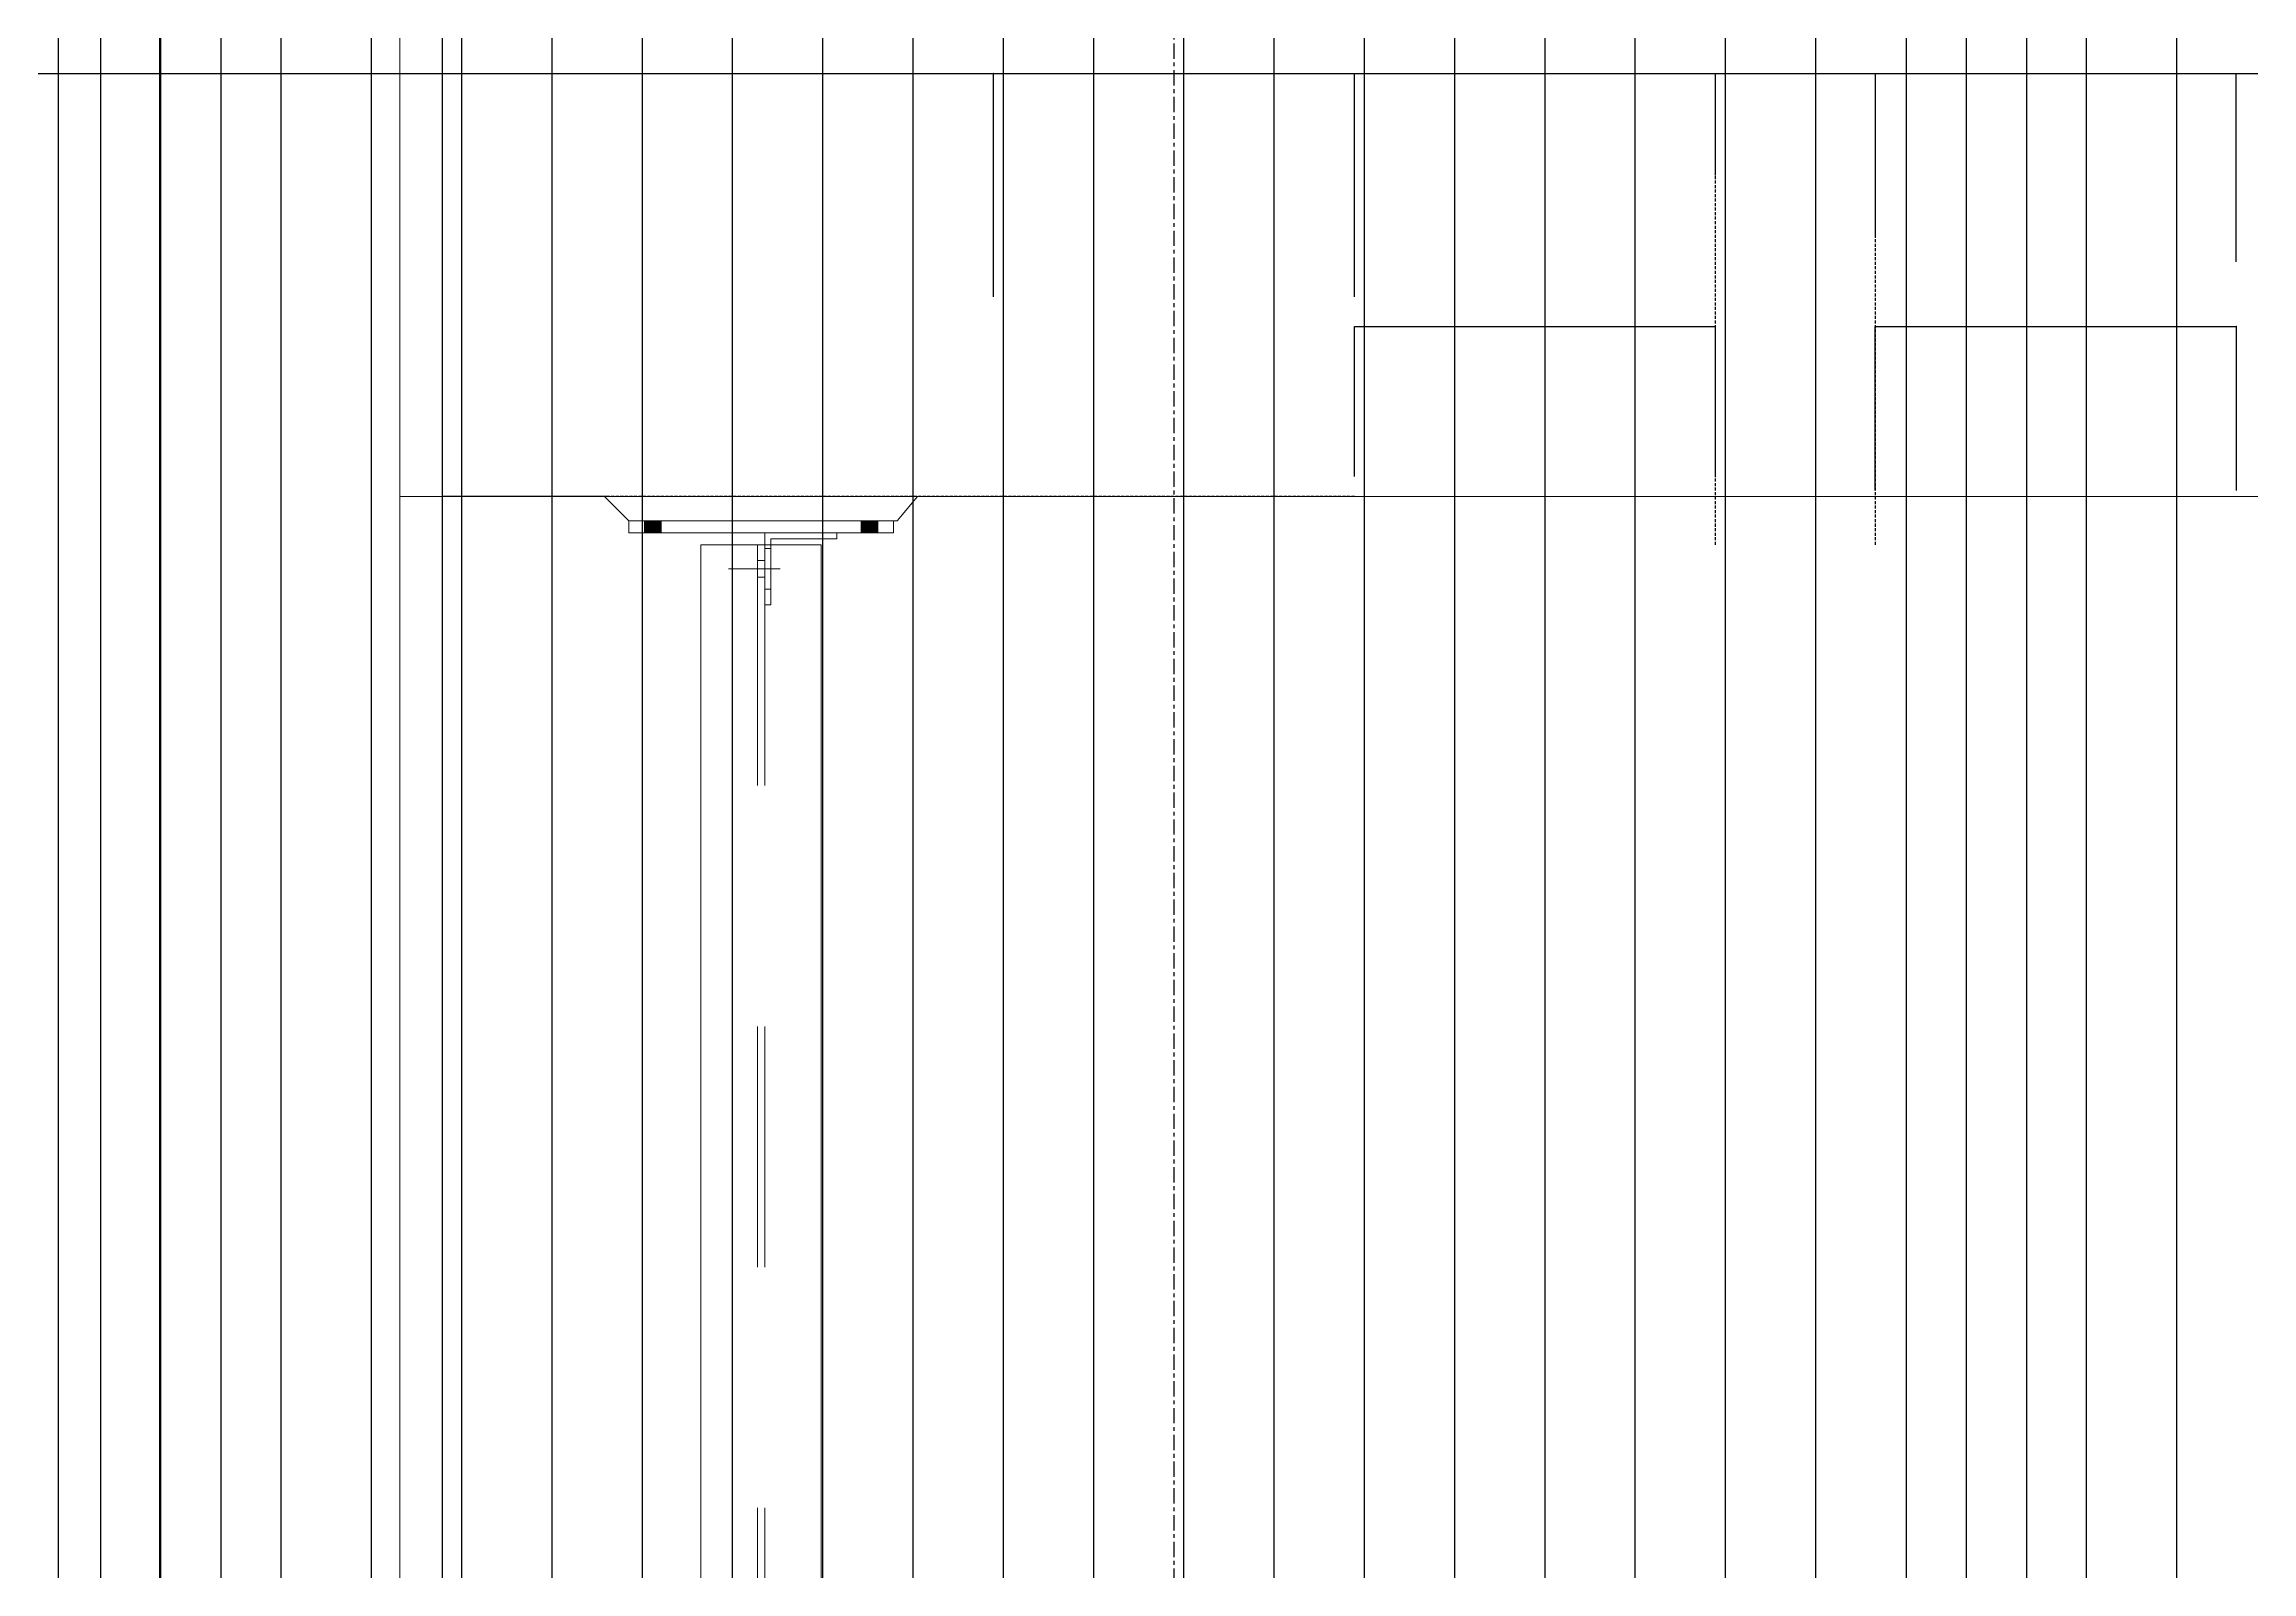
# Model space of a CAD drawing. Header units: millimetres. Extents: x 663313 to 1226001, y 1431724 to 1620898.
# Drawn here: x 1048111 to 1049945, y 1514852 to 1516121 of the extents above; entities that cross this region are included whole.
import ezdxf

# ---------------------------------------------------------------- set-up
doc = ezdxf.new("R2010")
doc.units = ezdxf.units.MM
for name, pattern in [('Grid Line', [22.225, 12.7, -3.175, 3.175, -3.175]), ('HIDDEN', [0.375, 0.25, -0.125]), ('XKITLINE00', [0]), ('XKITLINE02', [4, 2, -2])]:
    doc.linetypes.add(name, pattern=pattern)
doc.layers.add('000 - 0_HIDE_OBJ_FRAMING_DEF_SUB', color=7, linetype='Continuous', plot=False)
for name, color, linetype, lineweight in [('A-FLOR-E', 7, 'Continuous', 9), ('A-GENM', 7, 'Continuous', 9), ('Bolt', 7, 'Continuous', 0), ('Part', 7, 'Continuous', 0)]:
    doc.layers.add(name, color=color, linetype=linetype, lineweight=lineweight)
doc.styles.add('Arial', font='arial.ttf')
doc.dimstyles.new('Dim - 40 - End', dxfattribs={"dimscale": 0.04, "dimtxt": 3, "dimasz": 1, "dimexe": 0, "dimexo": 2.5, "dimgap": 1.5, "dimtad": 1, "dimdec": 0, "dimlfac": 1000, "dimzin": 1, "dimdsep": 46, "dimtxsty": 'Arial', "dimblk": 'END', "dimcen": 0.09, "dimclrd": 7, "dimclre": 7, "dimclrt": 7, "dimadec": 0, "dimazin": 0, "dimtfac": 1, "dimtdec": 0, "dimtix": 1, "dimtofl": 0, "dimtmove": 2, "dimatfit": 3, "dimfxl": 1, "dimtfill": 1, "dimtfillclr": 256, "dimtolj": 1, "dimtzin": 0, "dimarcsym": 0})

# ---------------------------------------------------------------- blocks, each defined once
blk = doc.blocks.new('END')
at = {"color": 7}
for p, q in [((2, 0), (-2, 0)), ((-1, -1), (1, 1)), ((0, 2), (0, -2))]:
    blk.add_line(p, q, dxfattribs=at)
blk = doc.blocks.new('*D5235')
at = {"layer": '000 - 0_HIDE_OBJ_FRAMING_DEF_SUB', "color": 7, "lineweight": -2, "transparency": 16777216}
for p, q in [((1047482.8, 1515961.6), (1047482.8, 1516096.4)), ((1047482.8, 1516096.4), (1049632.7, 1516096.4)), ((1049632.8, 1515961.6), (1049632.8, 1516096.4))]:
    blk.add_line(p, q, dxfattribs=at)
at = {"layer": 'Defpoints', "color": 7, "transparency": 16777216}
for p in [(1049632.8, 1516096.4), (1047482.8, 1515961.5), (1049632.8, 1515961.5)]:
    blk.add_point(p, dxfattribs=at)
at = {"layer": '000 - 0_HIDE_OBJ_FRAMING_DEF_SUB', "color": 7, "lineweight": -2, "transparency": 16777216, "xscale": 0.04, "yscale": 0.04, "zscale": 0.04, "rotation": 180}
blk.add_blockref('END', (1047482.8, 1516096.4), dxfattribs=at)
at = {"layer": '000 - 0_HIDE_OBJ_FRAMING_DEF_SUB', "color": 7, "lineweight": -2, "transparency": 16777216, "xscale": 0.04, "yscale": 0.04, "zscale": 0.04}
blk.add_blockref('END', (1049632.8, 1516096.4), dxfattribs=at)
at = {"layer": '000 - 0_HIDE_OBJ_FRAMING_DEF_SUB', "color": 7, "transparency": 16777216, "insert": (1048557.8, 1516096.5), "char_height": 0.12, "attachment_point": 5, "style": 'Arial', "bg_fill": 3, "box_fill_scale": 1.1, "bg_fill_color": 256, "bg_fill_true_color": 13158600, "bg_fill_transparency": 0}
blk.add_mtext('\\A1;2150000', dxfattribs=at)
blk = doc.blocks.new('*D5236')
at = {"layer": '000 - 0_HIDE_OBJ_FRAMING_DEF_SUB', "color": 7, "lineweight": -2, "transparency": 16777216}
for p, q in [((1049632.5, 1515750.1), (1049632.5, 1515886.3)), ((1049632.5, 1515886.3), (1049932.7, 1515886.3)), ((1049932.8, 1515750.1), (1049932.8, 1515886.3))]:
    blk.add_line(p, q, dxfattribs=at)
at = {"layer": 'Defpoints', "color": 7, "transparency": 16777216}
for p in [(1049932.8, 1515886.3), (1049632.5, 1515750), (1049932.8, 1515750)]:
    blk.add_point(p, dxfattribs=at)
at = {"layer": '000 - 0_HIDE_OBJ_FRAMING_DEF_SUB', "color": 7, "lineweight": -2, "transparency": 16777216, "xscale": 0.04, "yscale": 0.04, "zscale": 0.04, "rotation": 180}
blk.add_blockref('END', (1049632.5, 1515886.3), dxfattribs=at)
at = {"layer": '000 - 0_HIDE_OBJ_FRAMING_DEF_SUB', "color": 7, "lineweight": -2, "transparency": 16777216, "xscale": 0.04, "yscale": 0.04, "zscale": 0.04}
blk.add_blockref('END', (1049932.8, 1515886.3), dxfattribs=at)
at = {"layer": '000 - 0_HIDE_OBJ_FRAMING_DEF_SUB', "color": 7, "transparency": 16777216, "insert": (1049782.6, 1515886.4), "char_height": 0.12, "attachment_point": 5, "style": 'Arial', "bg_fill": 3, "box_fill_scale": 1.1, "bg_fill_color": 256, "bg_fill_true_color": 13158600, "bg_fill_transparency": 0}
blk.add_mtext('\\A1;300262', dxfattribs=at)
blk = doc.blocks.new('*D5237')
at = {"layer": '000 - 0_HIDE_OBJ_FRAMING_DEF_SUB', "color": 7, "lineweight": -2, "transparency": 16777216}
for p, q in [((1049932.5, 1515940.1), (1049932.5, 1516096.4)), ((1049932.5, 1516096.4), (1050182.7, 1516096.4)), ((1050182.8, 1515940.1), (1050182.8, 1516096.4))]:
    blk.add_line(p, q, dxfattribs=at)
at = {"layer": 'Defpoints', "color": 7, "transparency": 16777216}
for p in [(1050182.8, 1516096.4), (1049932.5, 1515940), (1050182.8, 1515940)]:
    blk.add_point(p, dxfattribs=at)
at = {"layer": '000 - 0_HIDE_OBJ_FRAMING_DEF_SUB', "color": 7, "lineweight": -2, "transparency": 16777216, "xscale": 0.04, "yscale": 0.04, "zscale": 0.04, "rotation": 180}
blk.add_blockref('END', (1049932.5, 1516096.4), dxfattribs=at)
at = {"layer": '000 - 0_HIDE_OBJ_FRAMING_DEF_SUB', "color": 7, "lineweight": -2, "transparency": 16777216, "xscale": 0.04, "yscale": 0.04, "zscale": 0.04}
blk.add_blockref('END', (1050182.8, 1516096.4), dxfattribs=at)
at = {"layer": '000 - 0_HIDE_OBJ_FRAMING_DEF_SUB', "color": 7, "transparency": 16777216, "insert": (1050057.6, 1516096.5), "char_height": 0.12, "attachment_point": 5, "style": 'Arial', "bg_fill": 3, "box_fill_scale": 1.1, "bg_fill_color": 256, "bg_fill_true_color": 13158600, "bg_fill_transparency": 0}
blk.add_mtext('\\A1;250262', dxfattribs=at)
blk = doc.blocks.new('*D5270')
at = {"layer": '000 - 0_HIDE_OBJ_FRAMING_DEF_SUB', "color": 7, "lineweight": -2, "transparency": 16777216}
for p, q in [((1048578.3, 1515745), (1048442.1, 1515745)), ((1048442.1, 1514415.5), (1048442.1, 1515745)), ((1048578.3, 1514415.5), (1048442.1, 1514415.5))]:
    blk.add_line(p, q, dxfattribs=at)
at = {"layer": 'Defpoints', "color": 7, "transparency": 16777216}
for p in [(1048442.1, 1515745), (1048578.4, 1515745), (1048578.4, 1514415.5)]:
    blk.add_point(p, dxfattribs=at)
at = {"layer": '000 - 0_HIDE_OBJ_FRAMING_DEF_SUB', "color": 7, "lineweight": -2, "transparency": 16777216, "xscale": 0.04, "yscale": 0.04, "zscale": 0.04}
for p, rotation in [((1048442.1, 1515745), 90), ((1048442.1, 1514415.5), 270)]:
    blk.add_blockref('END', p, dxfattribs=dict(at, rotation=rotation))
at = {"layer": '000 - 0_HIDE_OBJ_FRAMING_DEF_SUB', "color": 7, "transparency": 16777216, "insert": (1048442, 1515080.3), "char_height": 0.12, "attachment_point": 5, "rotation": 90, "style": 'Arial', "bg_fill": 3, "box_fill_scale": 1.1, "bg_fill_color": 256, "bg_fill_true_color": 13158600, "bg_fill_transparency": 0}
blk.add_mtext('\\A1;1329500', dxfattribs=at)
blk = doc.blocks.new('*D5271')
at = {"layer": '000 - 0_HIDE_OBJ_FRAMING_DEF_SUB', "color": 7, "lineweight": -2, "transparency": 16777216}
for p, q in [((1048554.9, 1516145), (1048442.1, 1516145)), ((1048442.1, 1515745), (1048442.1, 1516145)), ((1048554.9, 1515745), (1048442.1, 1515745))]:
    blk.add_line(p, q, dxfattribs=at)
at = {"layer": 'Defpoints', "color": 7, "transparency": 16777216}
for p in [(1048442.1, 1516145), (1048555, 1516145), (1048555, 1515745)]:
    blk.add_point(p, dxfattribs=at)
at = {"layer": '000 - 0_HIDE_OBJ_FRAMING_DEF_SUB', "color": 7, "lineweight": -2, "transparency": 16777216, "xscale": 0.04, "yscale": 0.04, "zscale": 0.04}
for p, rotation in [((1048442.1, 1516145), 90), ((1048442.1, 1515745), 270)]:
    blk.add_blockref('END', p, dxfattribs=dict(at, rotation=rotation))
at = {"layer": '000 - 0_HIDE_OBJ_FRAMING_DEF_SUB', "color": 7, "transparency": 16777216, "insert": (1048442, 1515945), "char_height": 0.12, "attachment_point": 5, "rotation": 90, "style": 'Arial', "bg_fill": 3, "box_fill_scale": 1.1, "bg_fill_color": 256, "bg_fill_true_color": 13158600, "bg_fill_transparency": 0}
blk.add_mtext('\\A1;400000', dxfattribs=at)
blk = doc.blocks.new('*D5274')
at = {"layer": '000 - 0_HIDE_OBJ_FRAMING_DEF_SUB', "color": 7, "lineweight": -2, "transparency": 16777216}
for p, q in [((1049199.8, 1515761.7), (1049199.8, 1515886.3)), ((1049199.9, 1515886.3), (1049499.8, 1515886.3)), ((1049499.8, 1515761.7), (1049499.8, 1515886.3))]:
    blk.add_line(p, q, dxfattribs=at)
at = {"layer": 'Defpoints', "color": 7, "transparency": 16777216}
for p in [(1049499.8, 1515886.3), (1049199.8, 1515761.6), (1049499.8, 1515761.6)]:
    blk.add_point(p, dxfattribs=at)
at = {"layer": '000 - 0_HIDE_OBJ_FRAMING_DEF_SUB', "color": 7, "lineweight": -2, "transparency": 16777216, "xscale": 0.04, "yscale": 0.04, "zscale": 0.04, "rotation": 180}
blk.add_blockref('END', (1049199.8, 1515886.3), dxfattribs=at)
at = {"layer": '000 - 0_HIDE_OBJ_FRAMING_DEF_SUB', "color": 7, "lineweight": -2, "transparency": 16777216, "xscale": 0.04, "yscale": 0.04, "zscale": 0.04}
blk.add_blockref('END', (1049499.8, 1515886.3), dxfattribs=at)
at = {"layer": '000 - 0_HIDE_OBJ_FRAMING_DEF_SUB', "color": 7, "transparency": 16777216, "insert": (1049349.8, 1515886.4), "char_height": 0.12, "attachment_point": 5, "style": 'Arial', "bg_fill": 3, "box_fill_scale": 1.1, "bg_fill_color": 256, "bg_fill_true_color": 13158600, "bg_fill_transparency": 0}
blk.add_mtext('\\A1;300000', dxfattribs=at)
blk = doc.blocks.new('*D5275')
at = {"layer": '000 - 0_HIDE_OBJ_FRAMING_DEF_SUB', "color": 7, "lineweight": -2, "transparency": 16777216}
for p, q in [((1049499.8, 1516011.6), (1049499.8, 1516096.4)), ((1049499.9, 1516096.4), (1050399.5, 1516096.4)), ((1050399.6, 1516011.6), (1050399.6, 1516096.4))]:
    blk.add_line(p, q, dxfattribs=at)
at = {"layer": 'Defpoints', "color": 7, "transparency": 16777216}
for p in [(1050399.6, 1516096.4), (1049499.8, 1516011.5), (1050399.6, 1516011.5)]:
    blk.add_point(p, dxfattribs=at)
at = {"layer": '000 - 0_HIDE_OBJ_FRAMING_DEF_SUB', "color": 7, "lineweight": -2, "transparency": 16777216, "xscale": 0.04, "yscale": 0.04, "zscale": 0.04, "rotation": 180}
blk.add_blockref('END', (1049499.8, 1516096.4), dxfattribs=at)
at = {"layer": '000 - 0_HIDE_OBJ_FRAMING_DEF_SUB', "color": 7, "lineweight": -2, "transparency": 16777216, "xscale": 0.04, "yscale": 0.04, "zscale": 0.04}
blk.add_blockref('END', (1050399.6, 1516096.4), dxfattribs=at)
at = {"layer": '000 - 0_HIDE_OBJ_FRAMING_DEF_SUB', "color": 7, "transparency": 16777216, "insert": (1049949.7, 1516096.5), "char_height": 0.12, "attachment_point": 5, "style": 'Arial', "bg_fill": 3, "box_fill_scale": 1.1, "bg_fill_color": 256, "bg_fill_true_color": 13158600, "bg_fill_transparency": 0}
blk.add_mtext('\\A1;899742', dxfattribs=at)
blk = doc.blocks.new('*D5286')
at = {"layer": '000 - 0_HIDE_OBJ_FRAMING_DEF_SUB', "color": 7, "lineweight": -2, "transparency": 16777216}
for p, q in [((1048899.8, 1515910.8), (1048899.8, 1516096.4)), ((1048899.9, 1516096.4), (1049199.8, 1516096.4)), ((1049199.8, 1515910.8), (1049199.8, 1516096.4))]:
    blk.add_line(p, q, dxfattribs=at)
at = {"layer": 'Defpoints', "color": 7, "transparency": 16777216}
for p in [(1049199.8, 1516096.4), (1048899.8, 1515910.7), (1049199.8, 1515910.7)]:
    blk.add_point(p, dxfattribs=at)
at = {"layer": '000 - 0_HIDE_OBJ_FRAMING_DEF_SUB', "color": 7, "lineweight": -2, "transparency": 16777216, "xscale": 0.04, "yscale": 0.04, "zscale": 0.04, "rotation": 180}
blk.add_blockref('END', (1048899.8, 1516096.4), dxfattribs=at)
at = {"layer": '000 - 0_HIDE_OBJ_FRAMING_DEF_SUB', "color": 7, "lineweight": -2, "transparency": 16777216, "xscale": 0.04, "yscale": 0.04, "zscale": 0.04}
blk.add_blockref('END', (1049199.8, 1516096.4), dxfattribs=at)
at = {"layer": '000 - 0_HIDE_OBJ_FRAMING_DEF_SUB', "color": 7, "transparency": 16777216, "insert": (1049049.8, 1516096.5), "char_height": 0.12, "attachment_point": 5, "style": 'Arial', "bg_fill": 3, "box_fill_scale": 1.1, "bg_fill_color": 256, "bg_fill_true_color": 13158600, "bg_fill_transparency": 0}
blk.add_mtext('\\A1;300000', dxfattribs=at)
blk = doc.blocks.new('*D5287')
at = {"layer": '000 - 0_HIDE_OBJ_FRAMING_DEF_SUB', "color": 7, "lineweight": -2, "transparency": 16777216}
for p, q in [((1048366, 1516145), (1048123, 1516145)), ((1048123, 1513955), (1048123, 1516145)), ((1048366, 1513955), (1048123, 1513955))]:
    blk.add_line(p, q, dxfattribs=at)
at = {"layer": 'Defpoints', "color": 7, "transparency": 16777216}
for p in [(1048123, 1516145), (1048366.1, 1516145), (1048366.1, 1513955)]:
    blk.add_point(p, dxfattribs=at)
at = {"layer": '000 - 0_HIDE_OBJ_FRAMING_DEF_SUB', "color": 7, "lineweight": -2, "transparency": 16777216, "xscale": 0.04, "yscale": 0.04, "zscale": 0.04}
for p, rotation in [((1048123, 1516145), 90), ((1048123, 1513955), 270)]:
    blk.add_blockref('END', p, dxfattribs=dict(at, rotation=rotation))
at = {"layer": '000 - 0_HIDE_OBJ_FRAMING_DEF_SUB', "color": 7, "transparency": 16777216, "insert": (1048122.9, 1515050), "char_height": 0.12, "attachment_point": 5, "rotation": 90, "style": 'Arial', "bg_fill": 3, "box_fill_scale": 1.1, "bg_fill_color": 256, "bg_fill_true_color": 13158600, "bg_fill_transparency": 0}
blk.add_mtext('\\A1;2190000', dxfattribs=at)
blk = doc.blocks.new('*A28423259')
at = {"layer": 'Part', "color": 7, "linetype": 'XKITLINE00', "lineweight": 0}
for p, q in [((321.729535, 90.984542), (321.729535, 103.584542)), ((321.729535, 103.584542), (322.729535, 103.584542)), ((322.729535, 103.584542), (322.729535, 90.984542)), ((321.729535, 90.274542), (321.729535, 86.484542)), ((322.729535, 90.274542), (322.729535, 86.484542)), ((321.729535, 86.484542), (322.729535, 86.484542))]:
    blk.add_line(p, q, dxfattribs=at)
at = {"layer": 'Part', "color": 7, "linetype": 'XKITLINE02', "lineweight": 0}
for p, q in [((322.199535, 103.584542), (322.199535, 86.484542)), ((322.259535, 103.584542), (322.259535, 86.484542)), ((321.729535, 90.984542), (321.729535, 90.274542)), ((322.729535, 90.984542), (322.729535, 90.274542))]:
    blk.add_line(p, q, dxfattribs=at)
blk = doc.blocks.new('*A30593350')
at = {"layer": 'Part', "color": 7, "linetype": 'XKITLINE00', "lineweight": 0}
for p, q in [((323.529535, 103.984542), (320.929535, 103.984542)), ((320.929535, 103.984542), (321.129535, 103.784542)), ((323.529535, 103.984542), (323.359535, 103.784542)), ((321.129535, 103.784542), (323.359535, 103.784542))]:
    blk.add_line(p, q, dxfattribs=at)
blk = doc.blocks.new('*A30603351')
at = {"layer": 'Part', "color": 7, "linetype": 'XKITLINE00', "lineweight": 0}
for p, q in [((321.129535, 103.684542), (321.129535, 103.784542)), ((321.129535, 103.784542), (323.329535, 103.784542)), ((321.129535, 103.684542), (323.329535, 103.684542)), ((323.329535, 103.784542), (323.329535, 103.684542))]:
    blk.add_line(p, q, dxfattribs=at)
blk = doc.blocks.new('*A31213383')
at = {"layer": 'Bolt'}
for points in [[(321.4, 103.785), (321.4, 103.685), (321.26, 103.685), (321.26, 103.785)], [(323.2, 103.785), (323.2, 103.685), (323.06, 103.685), (323.06, 103.785)]]:
    blk.add_hatch(color=7, dxfattribs=at).paths.add_polyline_path(points, flags=17)
at = {"layer": 'Bolt', "color": 7, "linetype": 'XKITLINE00', "lineweight": 0}
for p, q in [((321.26, 103.685), (321.26, 103.785)), ((321.33, 103.685), (321.33, 103.785)), ((321.4, 103.685), (321.4, 103.785)), ((323.06, 103.685), (323.06, 103.785)), ((323.13, 103.685), (323.13, 103.785)), ((323.2, 103.685), (323.2, 103.785))]:
    blk.add_line(p, q, dxfattribs=at)
blk = doc.blocks.new('*A31223384')
at = {"layer": 'Bolt', "color": 7, "linetype": 'XKITLINE02', "lineweight": 0}
for p, q in [((322.309535, 103.554542), (322.259535, 103.554542)), ((322.388735, 103.384542), (321.959535, 103.384542)), ((322.259535, 103.454542), (322.199535, 103.454542)), ((322.259535, 103.314542), (322.199535, 103.314542)), ((322.309535, 103.214542), (322.259535, 103.214542))]:
    blk.add_line(p, q, dxfattribs=at)
blk = doc.blocks.new('*A31233385')
at = {"layer": 'Part', "color": 7, "linetype": 'XKITLINE00', "lineweight": 0}
for p, q in [((322.259535, 103.684542), (322.259535, 103.584542)), ((322.859535, 103.684542), (322.859535, 103.634542)), ((322.859535, 103.634542), (322.309535, 103.634542)), ((322.309535, 103.634542), (322.309535, 103.584542))]:
    blk.add_line(p, q, dxfattribs=at)
at = {"layer": 'Part', "color": 7, "linetype": 'XKITLINE02', "lineweight": 0}
for p, q in [((322.259535, 103.684542), (322.859535, 103.684542)), ((322.259535, 103.584542), (322.259535, 103.084542)), ((322.309535, 103.584542), (322.309535, 103.084542)), ((322.259535, 103.084542), (322.309535, 103.084542))]:
    blk.add_line(p, q, dxfattribs=at)
blk = doc.blocks.new('GM_Louver Grill Vertical Z1 - Z Profile-V256-ENT 4 ELE-2 sheet')
at = {"layer": '000 - 0_HIDE_OBJ_FRAMING_DEF_SUB', "color": 7}
blk.add_line((-142238.2, 105670), (-142238.2, 110050), dxfattribs=at)
blk = doc.blocks.new('5')
at = {"layer": '000 - 0_HIDE_OBJ_FRAMING_DEF_SUB', "color": 7}
for p, q in [((1852726.1, 105670), (1852726.1, 110050)), ((1852826.1, 105670), (1852826.1, 110050)), ((1854226.1, 110050), (1854226.1, 105670)), ((1854326.1, 110050), (1854326.1, 105670))]:
    blk.add_line(p, q, dxfattribs=at)
for points in [[(1852776.1, 110050), (1851276.1, 110050), (1851276.1, 105670), (1852776.1, 105670)], [(1852776.1, 110050), (1854276.1, 110050), (1854276.1, 105670), (1852776.1, 105670)], [(1855776.1, 110050), (1854276.1, 110050), (1854276.1, 105670), (1855776.1, 105670)]]:
    blk.add_lwpolyline(points, close=True, dxfattribs=at)
at = {"layer": 'A-GENM', "color": 7}
for p in [(1995114.3, 0), (1995189.3, 0), (1995264.3, 0), (1995339.3, 0), (1995414.3, 0), (1995489.3, 0), (1995564.3, 0), (1995639.3, 0), (1995714.3, 0), (1995789.3, 0), (1995864.3, 0), (1995939.3, 0), (1996014.3, 0), (1996089.3, 0), (1996164.3, 0), (1996239.3, 0), (1996314.3, 0), (1996389.3, 0), (1996614.3, 0), (1996689.3, 0)]:
    blk.add_blockref('GM_Louver Grill Vertical Z1 - Z Profile-V256-ENT 4 ELE-2 sheet', p, dxfattribs=at)
blk = doc.blocks.new('A$Cc1931124')
at = {"layer": '000 - 0_HIDE_OBJ_FRAMING_DEF_SUB', "color": 7, "linetype": 'Grid Line'}
blk.add_line((16.2593, 9.6361), (16.2593, -1.8694), dxfattribs=at)
at = {"layer": 'A-FLOR-E', "color": 7, "linetype": 'HIDDEN', "ltscale": 20}
for points in [[(16.4591, 0), (16.4591, 3.5), (16.0591, 3.5), (16.0591, 0)], [(19.3343, 1.79), (16.4591, 1.79)]]:
    blk.add_lwpolyline(points, dxfattribs=at)
at = {"color": 7, "lineweight": 0, "xscale": 0.1, "yscale": 0.1, "zscale": 0.1}
for name in ['*A30593350', '*A30603351', '*A31213383', '*A28423259', '*A31223384', '*A31233385']:
    blk.add_blockref(name, (-15.4637, -8.6085), dxfattribs=at)
at = {"layer": '000 - 0_HIDE_OBJ_FRAMING_DEF_SUB', "color": 7, "xscale": 0.001, "yscale": 0.001, "zscale": 0.001}
blk.add_blockref('5', (-1836.5155, -106.35), dxfattribs=at)

msp = doc.modelspace()

# ---------------------------------------------------------------- linework, layer by layer
at = {"layer": '000 - 0_HIDE_OBJ_FRAMING_DEF_SUB', "color": 7, "linetype": 'HIDDEN', "ltscale": 10}
for p, q in [((1049632.7522, 1515705.0011), (1049632.7522, 1516064.4981)), ((1049199.8414, 1515745.0011), (1048486.2463, 1515745.0011))]:
    msp.add_line(p, q, dxfattribs=at)

# ---------------------------------------------------------------- dimensions: what is measured, and where the dimension line sits
at = {"layer": '000 - 0_HIDE_OBJ_FRAMING_DEF_SUB', "color": 7}
dim = msp.add_linear_dim(base=(1050182.7522, 1516096.3986), p1=(1049932.4903, 1515940.0436), p2=(1050182.7522, 1515940.0436), dimstyle='Dim - 40 - End', override={"dimclrd": 7, "dimclre": 7, "dimclrt": 7}, dxfattribs=at)
dim.commit()
dim.dimension.update_dxf_attribs({"geometry": '*D5237', "text_midpoint": (1050057.6212, 1516096.5199)})

# ---------------------------------------------------------------- next in the draw order: dimensions: what is measured, and where the dimension line sits
for base, p1, p2, picture, middle in [((1049632.7522, 1516096.3986), (1047482.7522, 1515961.4593), (1049632.7522, 1515961.4593), '*D5235', (1048557.7522, 1516096.5199)), ((1049932.7522, 1515886.2954), (1049632.4903, 1515750.0142), (1049932.7522, 1515750.0142), '*D5236', (1049782.6212, 1515886.4167))]:
    dim = msp.add_linear_dim(base=base, p1=p1, p2=p2, dimstyle='Dim - 40 - End', override={"dimclrd": 7, "dimclre": 7, "dimclrt": 7}, dxfattribs=at)
    dim.commit()
    dim.dimension.update_dxf_attribs({"geometry": picture, "text_midpoint": middle})
dim = msp.add_linear_dim(base=(1048442.0841, 1515745.0011), p1=(1048578.4464, 1514415.5011), p2=(1048578.4464, 1515745.0011), angle=90, dimstyle='Dim - 40 - End', override={"dimclrd": 7, "dimclre": 7, "dimclrt": 7}, dxfattribs=at)
dim.commit()
dim.dimension.update_dxf_attribs({"geometry": '*D5270', "text_midpoint": (1048441.9628, 1515080.2511)})

# ---------------------------------------------------------------- next in the draw order: linework, layer by layer
at = {"layer": '000 - 0_HIDE_OBJ_FRAMING_DEF_SUB', "color": 7, "linetype": 'Grid Line'}
msp.add_line((1049049.8414, 1518210.573), (1049049.8414, 1509845.0011), dxfattribs=at)
at = {"layer": '000 - 0_HIDE_OBJ_FRAMING_DEF_SUB', "color": 7, "linetype": 'HIDDEN', "ltscale": 10}
msp.add_line((1049499.8414, 1515705.0011), (1049499.8414, 1516064.4981), dxfattribs=at)

# ---------------------------------------------------------------- next in the draw order: dimensions: what is measured, and where the dimension line sits
at = {"layer": '000 - 0_HIDE_OBJ_FRAMING_DEF_SUB', "color": 7}
for base, p1, p2, picture, middle in [((1048122.9763, 1516145.0011), (1048366.0861, 1513955.0011), (1048366.0861, 1516145.0011), '*D5287', (1048122.855, 1515050.0011)), ((1048442.0841, 1516145.0011), (1048555.0333, 1515745.0011), (1048555.0333, 1516145.0011), '*D5271', (1048441.9629, 1515945.0011))]:
    dim = msp.add_linear_dim(base=base, p1=p1, p2=p2, angle=90, dimstyle='Dim - 40 - End', override={"dimclrd": 7, "dimclre": 7, "dimclrt": 7}, dxfattribs=at)
    dim.commit()
    dim.dimension.update_dxf_attribs({"geometry": picture, "text_midpoint": middle})

# ---------------------------------------------------------------- next in the draw order: dimensions: what is measured, and where the dimension line sits
for base, p1, p2, picture, middle in [((1049199.8414, 1516096.3986), (1048899.8414, 1515910.6993), (1049199.8414, 1515910.6993), '*D5286', (1049049.8414, 1516096.5199)), ((1050399.5831, 1516096.3986), (1049499.8414, 1516011.4915), (1050399.5831, 1516011.4915), '*D5275', (1049949.7122, 1516096.5199)), ((1049499.8414, 1515886.2954), (1049199.8414, 1515761.5923), (1049499.8414, 1515761.5923), '*D5274', (1049349.8414, 1515886.4167))]:
    dim = msp.add_linear_dim(base=base, p1=p1, p2=p2, dimstyle='Dim - 40 - End', override={"dimclrd": 7, "dimclre": 7, "dimclrt": 7}, dxfattribs=at)
    dim.commit()
    dim.dimension.update_dxf_attribs({"geometry": picture, "text_midpoint": middle})

# ---------------------------------------------------------------- next in the draw order: block references
at = {"color": 7, "xscale": 1000, "yscale": 1000, "zscale": 1000}
msp.add_blockref('A$Cc1931124', (1031947.568, 1513955.0011), dxfattribs=at)

doc.saveas('drawing.dxf')
